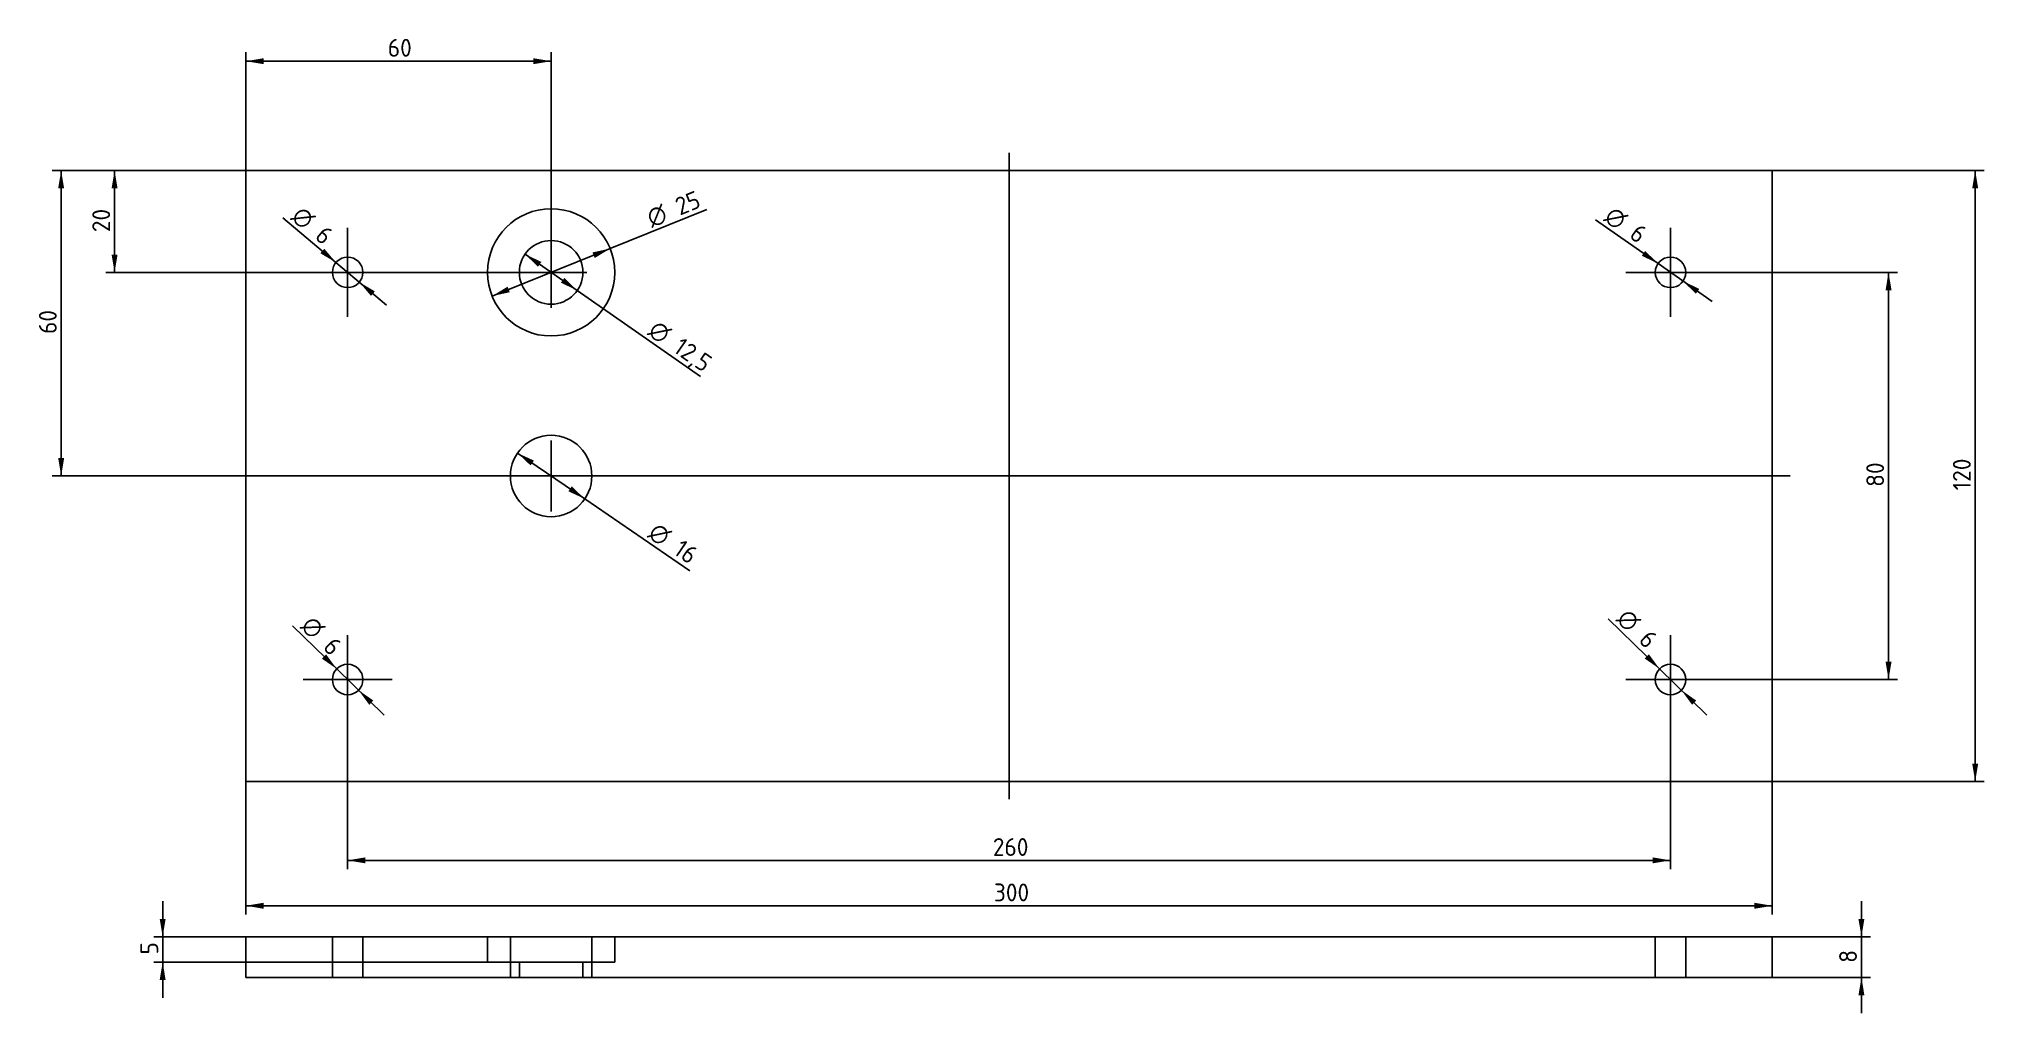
# Model space of a CAD drawing. Header units: millimetres. Extents: x 124 to 506, y 50 to 241.
import ezdxf
from ezdxf.enums import TextEntityAlignment as Align
from ezdxf.lldxf.tags import DXFTag

# ---------------------------------------------------------------- set-up
doc = ezdxf.new("R2010")
doc.units = ezdxf.units.MM
for name, color, linetype in [('Default', 7, 'Continuous'), ('HECK', 7, 'Continuous'), ('Maße', 7, 'Continuous'), ('Tiefe', 7, 'Continuous')]:
    doc.layers.add(name, color=color, linetype=linetype)
doc.styles.add('SEACAD_Solid_Edge_ISO', font='seiso.ttf')
doc.styles.add('SEACAD_Solid_Edge_ISO1_Symbols', font='semeci1.ttf')
tags = doc.linetypes.add('CENTER2', pattern=[28.575, 19.05, -3.175, 3.175, -3.175]).pattern_tags.tags
tags[10:11] = [DXFTag(74, 4), DXFTag(75, 0), DXFTag(340, '0'), DXFTag(46, 0.0), DXFTag(50, 0.0), DXFTag(44, 0.0), DXFTag(45, 0.0)]
tags[8:9] = [DXFTag(74, 4), DXFTag(75, 0), DXFTag(340, '0'), DXFTag(46, 0.0), DXFTag(50, 0.0), DXFTag(44, 0.0), DXFTag(45, 0.0)]
tags[6:7] = [DXFTag(74, 4), DXFTag(75, 0), DXFTag(340, '0'), DXFTag(46, 0.0), DXFTag(50, 0.0), DXFTag(44, 0.0), DXFTag(45, 0.0)]
tags[4:5] = [DXFTag(74, 4), DXFTag(75, 0), DXFTag(340, '0'), DXFTag(46, 0.0), DXFTag(50, 0.0), DXFTag(44, 0.0), DXFTag(45, 0.0)]
doc.dimstyles.new('ISO', dxfattribs={"dimtxt": 3.5, "dimasz": 3.5, "dimexe": 1.75, "dimexo": 0, "dimgap": 1.75, "dimtad": 1, "dimtxsty": 'SEACAD_Solid_Edge_ISO', "dimblk1": '_SE_FILLED', "dimblk2": '_SE_FILLED', "dimsah": 1, "dimcen": 1.75, "dimadec": 0, "dimazin": 0, "dimtfac": 1, "dimtmove": 0, "dimatfit": 3, "dimfxl": 1, "dimtolj": 1, "dimarcsym": 0})

# ---------------------------------------------------------------- blocks, each defined once
blk = doc.blocks.new('SEANNOT_GROUP')
at = {"layer": 'Maße', "color": 7, "linetype": 'CENTER2'}
for p, q in [((184.4, 124.03), (184.4, 121.78)), ((184.4, 122.28), (184.4, 108.28)), ((175.65, 115.28), (177.9, 115.28)), ((191.4, 115.28), (177.4, 115.28)), ((193.15, 115.28), (190.9, 115.28)), ((184.4, 106.53), (184.4, 108.78))]:
    blk.add_line(p, q, dxfattribs=at)
blk = doc.blocks.new('SEANNOT_GROUP1')
at = {"layer": 'Maße', "color": 7, "linetype": 'CENTER2'}
for p, q in [((184.4, 204.03), (184.4, 201.78)), ((184.4, 202.28), (184.4, 188.28)), ((175.65, 195.28), (177.9, 195.28)), ((191.4, 195.28), (177.4, 195.28)), ((193.15, 195.28), (190.9, 195.28)), ((184.4, 186.53), (184.4, 188.78))]:
    blk.add_line(p, q, dxfattribs=at)
blk = doc.blocks.new('SEANNOT_GROUP2')
at = {"layer": 'Maße', "color": 7, "linetype": 'CENTER2'}
for p, q in [((444.4, 124.03), (444.4, 121.78)), ((444.4, 122.28), (444.4, 108.28)), ((435.65, 115.28), (437.9, 115.28)), ((451.4, 115.28), (437.4, 115.28)), ((453.15, 115.28), (450.9, 115.28)), ((444.4, 106.53), (444.4, 108.78))]:
    blk.add_line(p, q, dxfattribs=at)
blk = doc.blocks.new('SEANNOT_GROUP3')
at = {"layer": 'Maße', "color": 7, "linetype": 'CENTER2'}
for p, q in [((444.4, 204.03), (444.4, 201.78)), ((444.4, 202.28), (444.4, 188.28)), ((435.65, 195.28), (437.9, 195.28)), ((451.4, 195.28), (437.4, 195.28)), ((453.15, 195.28), (450.9, 195.28)), ((444.4, 186.53), (444.4, 188.78))]:
    blk.add_line(p, q, dxfattribs=at)
blk = doc.blocks.new('SEANNOT_GROUP4')
at = {"layer": 'Maße', "color": 7, "linetype": 'CENTER2'}
blk.add_line((314.4, 218.78), (314.4, 91.78), dxfattribs=at)
blk = doc.blocks.new('SEANNOT_GROUP5')
at = {"layer": 'Maße', "color": 7, "linetype": 'CENTER2'}
blk.add_line((467.9, 155.28), (160.9, 155.28), dxfattribs=at)
blk = doc.blocks.new('SEANNOT_GROUP6')
at = {"layer": 'Maße', "color": 7, "linetype": 'CENTER2'}
for p, q in [((224.4, 202.28), (224.4, 188.28)), ((231.4, 195.28), (217.4, 195.28))]:
    blk.add_line(p, q, dxfattribs=at)
blk = doc.blocks.new('SEANNOT_GROUP7')
at = {"layer": 'Maße', "color": 7, "linetype": 'CENTER2'}
for p, q in [((224.4, 202.28), (224.4, 188.28)), ((231.4, 195.28), (217.4, 195.28))]:
    blk.add_line(p, q, dxfattribs=at)
blk = doc.blocks.new('SEANNOT_GROUP8')
at = {"layer": 'Maße', "color": 7, "linetype": 'CENTER2'}
for p, q in [((224.4, 162.28), (224.4, 148.28)), ((231.4, 155.28), (217.4, 155.28))]:
    blk.add_line(p, q, dxfattribs=at)
blk = doc.blocks.new('SE')
at = {"layer": 'HECK', "color": 7, "linetype": 'Continuous'}
for p, q in [((464.4, 215.28), (164.4, 215.28)), ((164.4, 215.28), (164.4, 95.28)), ((464.4, 95.28), (464.4, 215.28)), ((164.4, 95.28), (464.4, 95.28))]:
    blk.add_line(p, q, dxfattribs=at)
for centre, radius in [((224.4, 195.28), 12.5), ((224.4, 195.28), 6.25), ((184.4, 195.28), 3), ((444.4, 195.28), 3), ((224.4, 155.28), 8), ((184.4, 115.28), 3), ((444.4, 115.28), 3)]:
    blk.add_circle(centre, radius, dxfattribs=at)
blk = doc.blocks.new('DMBLK1')
at = {"layer": 'Maße', "linetype": 'Continuous'}
for points in [[(167.9, 70.26), (167.9, 71.43), (164.4, 70.85)], [(460.9, 70.26), (464.4, 70.85), (460.9, 71.43)]]:
    blk.add_hatch(color=7, dxfattribs=at).paths.add_polyline_path(points)
at = {"layer": 'Maße', "color": 7, "linetype": 'Continuous'}
for p, q in [((164.4, 95.28), (164.4, 69.1)), ((464.4, 95.28), (464.4, 69.1)), ((164.4, 70.85), (464.4, 70.85))]:
    blk.add_line(p, q, dxfattribs=at)
at = {"layer": 'Maße', "color": 7, "linetype": 'Continuous', "style": 'SEACAD_Solid_Edge_ISO'}
blk.add_text('300', height=3.5, dxfattribs=at).set_placement((311.42, 75.22), align=Align.TOP_LEFT)
blk = doc.blocks.new('_SE_FILLED')
at = {"color": 0}
blk.add_line((0, 0), (-1, 0), dxfattribs=at)
blk.add_solid([(0, 0), (-1, -0.1665), (-1, 0.1665), (0, 0)], dxfattribs=at)
blk = doc.blocks.new('DMBLK2')
at = {"layer": 'Maße', "linetype": 'Continuous'}
for points in [[(187.9, 79.18), (187.9, 80.35), (184.4, 79.77)], [(440.9, 79.18), (444.4, 79.77), (440.9, 80.35)]]:
    blk.add_hatch(color=7, dxfattribs=at).paths.add_polyline_path(points)
at = {"layer": 'Maße', "color": 7, "linetype": 'Continuous'}
for p, q in [((184.4, 115.28), (184.4, 78.02)), ((444.4, 115.28), (444.4, 78.02)), ((444.4, 79.77), (184.4, 79.77))]:
    blk.add_line(p, q, dxfattribs=at)
at = {"layer": 'Maße', "color": 7, "linetype": 'Continuous', "style": 'SEACAD_Solid_Edge_ISO'}
blk.add_text('260', height=3.5, dxfattribs=at).set_placement((311.22, 84.14), align=Align.TOP_LEFT)
blk = doc.blocks.new('DMBLK3')
at = {"layer": 'Maße', "linetype": 'Continuous'}
for points in [[(504.87, 211.78), (504.29, 215.28), (503.7, 211.78)], [(504.87, 98.78), (503.7, 98.78), (504.29, 95.28)]]:
    blk.add_hatch(color=7, dxfattribs=at).paths.add_polyline_path(points)
at = {"layer": 'Maße', "color": 7, "linetype": 'Continuous'}
for p, q in [((464.4, 215.28), (506.04, 215.28)), ((504.29, 95.28), (504.29, 215.28)), ((464.4, 95.28), (506.04, 95.28))]:
    blk.add_line(p, q, dxfattribs=at)
at = {"layer": 'Maße', "color": 7, "linetype": 'Continuous', "style": 'SEACAD_Solid_Edge_ISO'}
blk.add_text('120', height=3.5, rotation=90, dxfattribs=at).set_placement((499.91, 152.46), align=Align.TOP_LEFT)
blk = doc.blocks.new('DMBLK4')
at = {"layer": 'Maße', "linetype": 'Continuous'}
for points in [[(487.84, 191.78), (487.25, 195.28), (486.67, 191.78)], [(487.84, 118.78), (486.67, 118.78), (487.25, 115.28)]]:
    blk.add_hatch(color=7, dxfattribs=at).paths.add_polyline_path(points)
at = {"layer": 'Maße', "color": 7, "linetype": 'Continuous'}
for p, q in [((444.4, 195.28), (489, 195.28)), ((487.25, 195.28), (487.25, 115.28)), ((447.4, 115.28), (489, 115.28))]:
    blk.add_line(p, q, dxfattribs=at)
at = {"layer": 'Maße', "color": 7, "linetype": 'Continuous', "style": 'SEACAD_Solid_Edge_ISO'}
blk.add_text('80', height=3.5, rotation=90, dxfattribs=at).set_placement((482.88, 153.14), align=Align.TOP_LEFT)
blk = doc.blocks.new('DMBLK5')
at = {"layer": 'Maße', "linetype": 'Continuous'}
for points in [[(438.75, 198.54), (441.95, 197.01), (439.42, 199.49)], [(449.39, 191.07), (450.06, 192.03), (446.86, 193.56)]]:
    blk.add_hatch(color=7, dxfattribs=at).paths.add_polyline_path(points)
at = {"layer": 'Maße', "color": 7, "linetype": 'Continuous'}
for p, q in [((441.95, 197.01), (429.68, 205.61)), ((452.59, 189.54), (441.95, 197.01))]:
    blk.add_line(p, q, dxfattribs=at)
for s, style, p in [('O', 'SEACAD_Solid_Edge_ISO1_Symbols', (433.2, 208.49)), ('6', 'SEACAD_Solid_Edge_ISO', (438.11, 205.04))]:
    blk.add_text(s, height=3.5, rotation=324.9585, dxfattribs=dict(at, style=style)).set_placement(p, align=Align.TOP_LEFT)
blk = doc.blocks.new('DMBLK6')
at = {"layer": 'Maße', "linetype": 'Continuous'}
for points in [[(179.05, 199.02), (182.11, 197.22), (179.81, 199.92)], [(189, 190.65), (189.75, 191.55), (186.7, 193.35)]]:
    blk.add_hatch(color=7, dxfattribs=at).paths.add_polyline_path(points)
at = {"layer": 'Maße', "color": 7, "linetype": 'Continuous'}
for p, q in [((182.11, 197.22), (171.67, 206)), ((192.05, 188.85), (182.11, 197.22))]:
    blk.add_line(p, q, dxfattribs=at)
for s, style, p in [('O', 'SEACAD_Solid_Edge_ISO1_Symbols', (175.42, 208.56)), ('6', 'SEACAD_Solid_Edge_ISO', (180.01, 204.7))]:
    blk.add_text(s, height=3.5, rotation=319.9168, dxfattribs=dict(at, style=style)).set_placement(p, align=Align.TOP_LEFT)
blk = doc.blocks.new('DMBLK7')
at = {"layer": 'Maße', "linetype": 'Continuous'}
for points in [[(179.34, 119.4), (182.26, 117.38), (180.16, 120.24)], [(188.65, 110.33), (189.46, 111.16), (186.55, 113.19)]]:
    blk.add_hatch(color=7, dxfattribs=at).paths.add_polyline_path(points)
at = {"layer": 'Maße', "color": 7, "linetype": 'Continuous'}
for p, q in [((182.26, 117.38), (173.58, 125.83)), ((191.56, 108.3), (182.26, 117.38))]:
    blk.add_line(p, q, dxfattribs=at)
for s, style, p in [('O', 'SEACAD_Solid_Edge_ISO1_Symbols', (177.51, 128.11)), ('6', 'SEACAD_Solid_Edge_ISO', (181.81, 123.92))]:
    blk.add_text(s, height=3.5, rotation=315.7293, dxfattribs=dict(at, style=style)).set_placement(p, align=Align.TOP_LEFT)
blk = doc.blocks.new('DMBLK8')
at = {"layer": 'Maße', "linetype": 'Continuous'}
for points in [[(439.34, 119.41), (442.26, 117.38), (440.16, 120.24)], [(448.65, 110.33), (449.46, 111.16), (446.55, 113.19)]]:
    blk.add_hatch(color=7, dxfattribs=at).paths.add_polyline_path(points)
at = {"layer": 'Maße', "color": 7, "linetype": 'Continuous'}
for p, q in [((442.26, 117.38), (432.17, 127.23)), ((451.56, 108.3), (442.26, 117.38))]:
    blk.add_line(p, q, dxfattribs=at)
for s, style, p in [('O', 'SEACAD_Solid_Edge_ISO1_Symbols', (436.1, 129.51)), ('6', 'SEACAD_Solid_Edge_ISO', (440.39, 125.32))]:
    blk.add_text(s, height=3.5, rotation=315.6912, dxfattribs=dict(at, style=style)).set_placement(p, align=Align.TOP_LEFT)
blk = doc.blocks.new('DMBLK9')
at = {"layer": 'Maße', "linetype": 'Continuous'}
for points in [[(222.48, 197.33), (219.27, 198.85), (221.81, 196.38)], [(226.99, 194.19), (226.33, 193.24), (229.53, 191.72)]]:
    blk.add_hatch(color=7, dxfattribs=at).paths.add_polyline_path(points)
at = {"layer": 'Maße', "color": 7, "linetype": 'Continuous'}
for p, q in [((219.27, 198.85), (229.53, 191.72)), ((229.53, 191.72), (253.78, 174.85))]:
    blk.add_line(p, q, dxfattribs=at)
for s, style, p in [('O', 'SEACAD_Solid_Edge_ISO1_Symbols', (245.26, 186.11)), ('12,5', 'SEACAD_Solid_Edge_ISO', (250.18, 182.68))]:
    blk.add_text(s, height=3.5, rotation=325.1783, dxfattribs=dict(at, style=style)).set_placement(p, align=Align.TOP_LEFT)
blk = doc.blocks.new('DMBLK10')
at = {"layer": 'Maße', "linetype": 'Continuous'}
for points in [[(232.53, 199.19), (232.97, 198.1), (236, 199.95)], [(215.84, 192.47), (212.81, 190.62), (216.27, 191.38)]]:
    blk.add_hatch(color=7, dxfattribs=at).paths.add_polyline_path(points)
at = {"layer": 'Maße', "color": 7, "linetype": 'Continuous'}
for p, q in [((236, 199.95), (255, 207.6)), ((212.81, 190.62), (236, 199.95))]:
    blk.add_line(p, q, dxfattribs=at)
for s, style, p in [('25', 'SEACAD_Solid_Edge_ISO', (248.4, 209.66)), ('O', 'SEACAD_Solid_Edge_ISO1_Symbols', (242.83, 207.42))]:
    blk.add_text(s, height=3.5, rotation=21.9238, dxfattribs=dict(at, style=style)).set_placement(p, align=Align.TOP_LEFT)
blk = doc.blocks.new('DMBLK11')
at = {"layer": 'Maße', "linetype": 'Continuous'}
for points in [[(221.01, 158.3), (217.79, 159.79), (220.36, 157.34)], [(228.45, 153.23), (227.79, 152.27), (231.01, 150.78)]]:
    blk.add_hatch(color=7, dxfattribs=at).paths.add_polyline_path(points)
at = {"layer": 'Maße', "color": 7, "linetype": 'Continuous'}
for p, q in [((217.79, 159.79), (231.01, 150.78)), ((231.01, 150.78), (251.69, 136.67))]:
    blk.add_line(p, q, dxfattribs=at)
for s, style, p in [('O', 'SEACAD_Solid_Edge_ISO1_Symbols', (245.23, 146.37)), ('16', 'SEACAD_Solid_Edge_ISO', (250.19, 142.99))]:
    blk.add_text(s, height=3.5, rotation=325.7018, dxfattribs=dict(at, style=style)).set_placement(p, align=Align.TOP_LEFT)
blk = doc.blocks.new('DMBLK12')
at = {"layer": 'Maße', "linetype": 'Continuous'}
for points in [[(167.9, 237.35), (164.4, 236.76), (167.9, 236.18)], [(220.9, 237.35), (220.9, 236.18), (224.4, 236.76)]]:
    blk.add_hatch(color=7, dxfattribs=at).paths.add_polyline_path(points)
at = {"layer": 'Maße', "color": 7, "linetype": 'Continuous'}
for p, q in [((164.4, 215.28), (164.4, 238.51)), ((224.4, 195.28), (224.4, 238.51)), ((224.4, 236.76), (164.4, 236.76))]:
    blk.add_line(p, q, dxfattribs=at)
at = {"layer": 'Maße', "color": 7, "linetype": 'Continuous', "style": 'SEACAD_Solid_Edge_ISO'}
blk.add_text('60', height=3.5, dxfattribs=at).set_placement((192.3, 241.14), align=Align.TOP_LEFT)
blk = doc.blocks.new('DMBLK13')
at = {"layer": 'Maße', "linetype": 'Continuous'}
for points in [[(138.01, 211.78), (139.18, 211.78), (138.6, 215.28)], [(138.01, 198.78), (138.6, 195.28), (139.18, 198.78)]]:
    blk.add_hatch(color=7, dxfattribs=at).paths.add_polyline_path(points)
at = {"layer": 'Maße', "color": 7, "linetype": 'Continuous'}
for p, q in [((164.4, 215.28), (136.85, 215.28)), ((138.6, 195.28), (138.6, 215.28)), ((224.4, 195.28), (136.85, 195.28))]:
    blk.add_line(p, q, dxfattribs=at)
at = {"layer": 'Maße', "color": 7, "linetype": 'Continuous', "style": 'SEACAD_Solid_Edge_ISO'}
blk.add_text('20', height=3.5, rotation=90, dxfattribs=at).set_placement((134.22, 203.18), align=Align.TOP_LEFT)
blk = doc.blocks.new('DMBLK14')
at = {"layer": 'Maße', "linetype": 'Continuous'}
for points in [[(127.51, 211.78), (128.68, 211.78), (128.1, 215.28)], [(127.51, 158.78), (128.1, 155.28), (128.68, 158.78)]]:
    blk.add_hatch(color=7, dxfattribs=at).paths.add_polyline_path(points)
at = {"layer": 'Maße', "color": 7, "linetype": 'Continuous'}
for p, q in [((164.4, 215.28), (126.35, 215.28)), ((128.1, 155.28), (128.1, 215.28)), ((224.4, 155.28), (126.35, 155.28))]:
    blk.add_line(p, q, dxfattribs=at)
at = {"layer": 'Maße', "color": 7, "linetype": 'Continuous', "style": 'SEACAD_Solid_Edge_ISO'}
blk.add_text('60', height=3.5, rotation=90, dxfattribs=at).set_placement((123.72, 183.18), align=Align.TOP_LEFT)
blk = doc.blocks.new('SE1')
at = {"layer": 'HECK', "color": 7, "linetype": 'Continuous'}
for p, q in [((464.4, 64.77), (164.4, 64.77)), ((164.4, 64.77), (164.4, 56.77)), ((181.4, 64.77), (181.4, 56.77)), ((187.4, 56.77), (187.4, 64.77)), ((211.9, 64.77), (211.9, 59.77)), ((216.4, 64.77), (216.4, 56.77)), ((232.4, 56.77), (232.4, 64.77)), ((236.9, 59.77), (236.9, 64.77)), ((441.4, 64.77), (441.4, 56.77)), ((447.4, 56.77), (447.4, 64.77)), ((464.4, 64.77), (464.4, 56.77)), ((236.9, 59.77), (211.9, 59.77)), ((218.15, 59.77), (218.15, 56.77)), ((230.65, 56.77), (230.65, 59.77)), ((464.4, 56.77), (164.4, 56.77))]:
    blk.add_line(p, q, dxfattribs=at)
blk = doc.blocks.new('DMBLK15')
at = {"layer": 'Maße', "linetype": 'Continuous'}
for points in [[(482.51, 68.27), (481.34, 68.27), (481.93, 64.77)], [(482.51, 53.27), (481.93, 56.77), (481.34, 53.27)]]:
    blk.add_hatch(color=7, dxfattribs=at).paths.add_polyline_path(points)
at = {"layer": 'Maße', "color": 7, "linetype": 'Continuous'}
for p, q in [((481.93, 71.77), (481.93, 49.77)), ((464.4, 64.77), (483.68, 64.77)), ((464.4, 56.77), (483.68, 56.77))]:
    blk.add_line(p, q, dxfattribs=at)
at = {"layer": 'Maße', "color": 7, "linetype": 'Continuous', "style": 'SEACAD_Solid_Edge_ISO'}
blk.add_text('8', height=3.5, rotation=90, dxfattribs=at).set_placement((477.55, 59.65), align=Align.TOP_LEFT)
blk = doc.blocks.new('DMBLK16')
at = {"layer": 'Maße', "linetype": 'Continuous'}
for points in [[(147.46, 68.27), (148.05, 64.77), (148.63, 68.27)], [(147.46, 56.27), (148.63, 56.27), (148.05, 59.77)]]:
    blk.add_hatch(color=7, dxfattribs=at).paths.add_polyline_path(points)
at = {"layer": 'Maße', "color": 7, "linetype": 'Continuous'}
for p, q in [((148.05, 71.77), (148.05, 52.77)), ((211.9, 64.77), (146.3, 64.77)), ((211.9, 59.77), (146.3, 59.77))]:
    blk.add_line(p, q, dxfattribs=at)
at = {"layer": 'Maße', "color": 7, "linetype": 'Continuous', "style": 'SEACAD_Solid_Edge_ISO'}
blk.add_text('5', height=3.5, rotation=90, dxfattribs=at).set_placement((143.67, 61.27), align=Align.TOP_LEFT)

msp = doc.modelspace()

# ---------------------------------------------------------------- block references
at = {"layer": 'Default'}
msp.add_blockref('SE', (0, 0), dxfattribs=at)
at = {"layer": 'Maße'}
for name in ['SEANNOT_GROUP4', 'SEANNOT_GROUP1', 'SEANNOT_GROUP3', 'SEANNOT_GROUP6', 'SEANNOT_GROUP7', 'SEANNOT_GROUP8', 'SEANNOT_GROUP5', 'SEANNOT_GROUP', 'SEANNOT_GROUP2']:
    msp.add_blockref(name, (0, 0), dxfattribs=at)
at = {"layer": 'Tiefe'}
msp.add_blockref('SE1', (0, 0), dxfattribs=at)

# ---------------------------------------------------------------- dimensions: what is measured, and where the dimension line sits
at = {"layer": 'Maße', "color": 7, "linetype": 'Continuous'}
for base, p1, p2, picture, middle in [((164.403, 236.762), (224.403, 195.285), (164.403, 215.285), 'DMBLK12', (194.403, 236.762)), ((184.403, 79.767), (444.403, 115.285), (184.403, 115.285), 'DMBLK2', (314.403, 79.767))]:
    dim = msp.add_linear_dim(base=base, p1=p1, p2=p2, text='\\A1;<>', dimstyle='ISO', dxfattribs=at)
    dim.commit()
    dim.dimension.update_dxf_attribs({"geometry": picture, "text_midpoint": middle, "dimtype": 160})
for base, p1, p2, angle, picture, middle, dimtype in [((128.098, 215.285), (224.403, 155.285), (164.403, 215.285), 90, 'DMBLK14', (128.098, 185.285), 160), ((138.598, 215.285), (224.403, 195.285), (164.403, 215.285), 90, 'DMBLK13', (138.598, 205.285), 160), ((504.286, 95.285), (464.403, 95.285), (464.403, 215.285), 90, 'DMBLK3', (504.286, 155.285), 161), ((487.253, 115.285), (444.403, 195.285), (447.403, 115.285), 90, 'DMBLK4', (487.253, 155.285), 160), ((164.403, 70.845), (164.403, 95.285), (464.403, 95.285), 0, 'DMBLK1', (314.403, 70.845), 161), ((148.048, 64.767), (211.903, 64.767), (211.903, 59.767), 270, 'DMBLK16', (148.048, 62.267), 161), ((481.926, 64.767), (464.403, 64.767), (464.403, 56.767), 270, 'DMBLK15', (481.926, 60.767), 161)]:
    dim = msp.add_linear_dim(base=base, p1=p1, p2=p2, angle=angle, text='\\A1;<>', dimstyle='ISO', dxfattribs=at)
    dim.commit()
    dim.dimension.update_dxf_attribs({"geometry": picture, "text_midpoint": middle, "dimtype": dimtype})
for p1, p2, picture, middle in [((212.807, 190.617), (235.999, 199.952), 'DMBLK10', (243.329, 202.902)), ((186.698, 193.353), (182.108, 197.216), 'DMBLK6', (179.777, 199.178)), ((446.859, 193.562), (441.947, 197.007), 'DMBLK5', (438.355, 199.526)), ((219.272, 198.854), (229.534, 191.716), 'DMBLK9', (241.754, 183.216)), ((217.794, 159.793), (231.012, 150.777), 'DMBLK11', (241.754, 143.449)), ((186.551, 113.19), (182.255, 117.379), 'DMBLK7', (181.169, 118.438)), ((446.55, 113.189), (442.256, 117.38), 'DMBLK8', (439.747, 119.83))]:
    dim = msp.add_diameter_dim_2p(p1=p1, p2=p2, text='\\A1;<>', dimstyle='ISO', override={"dimtmove": 1}, dxfattribs=at)
    dim.commit()
    dim.dimension.update_dxf_attribs({"geometry": picture, "text_midpoint": middle, "dimtype": 163})

doc.saveas('drawing.dxf')
